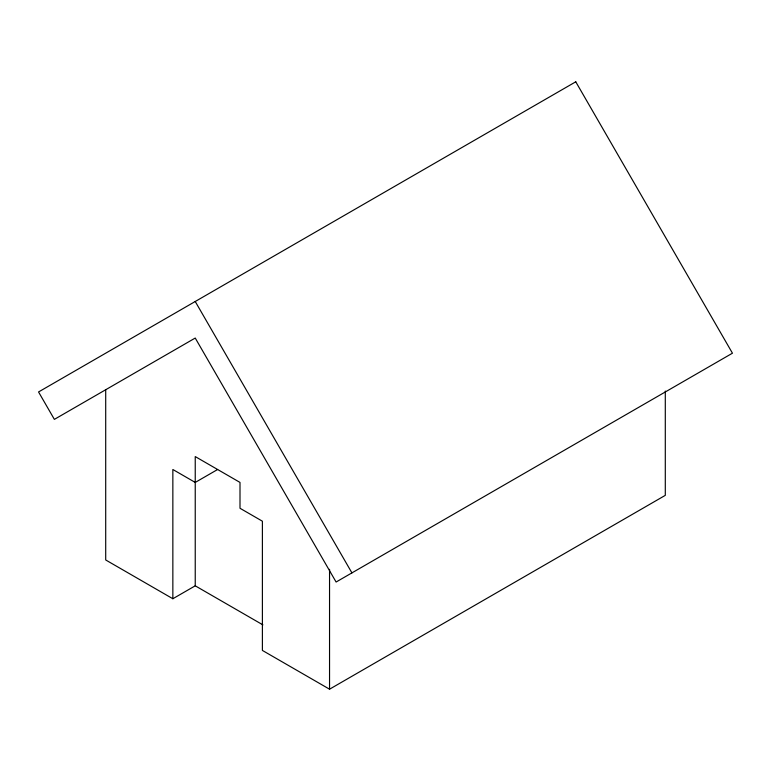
<?xml version="1.0" encoding="UTF-8"?>
<svg xmlns="http://www.w3.org/2000/svg" width="771" height="771" viewBox="0 0 771 771"><rect width="100%" height="100%" fill="white"/><g stroke="black" fill="none" stroke-linecap="round" stroke-linejoin="round"><path stroke-width="1.16" d="M217.624 469.5L195.236 482.424L172.849 469.5L172.849 598.739L195.236 585.815L262.911 624.886M195.236 585.815L195.236 456.577L240.003 482.424L240.003 508.272L262.391 521.196L262.391 650.425L329.545 689.197L665.296 495.348L665.296 391.061M172.849 598.739L105.704 559.968L105.704 389.74M195.236 301.5L351.923 572.882M329.545 569.326L329.545 689.197M575.764 81.803L38.55 391.957L54.375 419.376L195.236 338.045L336.098 582.028L732.45 353.195L575.764 81.803"/></g></svg>
